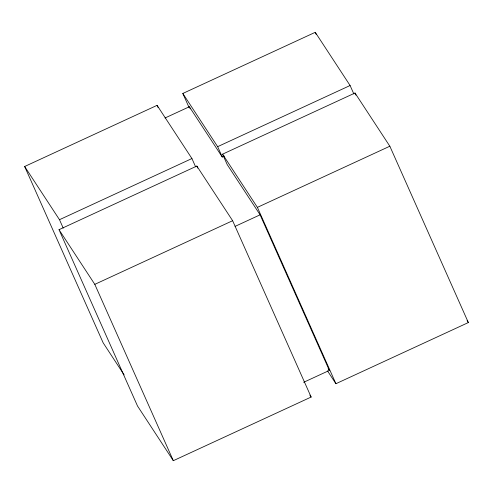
<?xml version="1.0" encoding="UTF-8"?>
<svg xmlns="http://www.w3.org/2000/svg" width="493" height="493" viewBox="0 0 493 493"><rect width="100%" height="100%" fill="white"/><g stroke="black" fill="none" stroke-linecap="round" stroke-linejoin="round"><path stroke-width="0.74" d="M124.15 374.89L103.16 342.838L24.65 166.498L157.088 105.342L191.925 158.543L195.622 166.844M189.072 107.511L182.817 93.46L315.255 32.304L350.092 85.511L353.845 93.941M165.013 117.993L189.349 106.759L222.269 157.039L224.364 156.071M24.65 166.498L59.487 219.699L191.925 158.543M182.817 93.46L217.647 146.667L350.092 85.511M59.012 229.689L196.836 166.049L232.628 220.71L311.138 397.05L173.32 460.696L137.529 406.029L59.012 229.689L94.804 284.35L173.32 460.696M303.651 382.297L329.379 370.422L260.101 214.825L227.181 164.539L222.565 154.167L355.003 93.011L389.84 146.218L468.35 322.558L335.912 383.714L327.512 370.896M222.565 154.167L257.395 207.368L389.84 146.218M94.804 284.35L232.628 220.71M235.075 226.379L260.101 214.825M467.093 320.635L468.35 322.558M328.128 368.511L329.379 370.422M309.875 395.121L311.138 397.05M355.003 93.011L355.94 95.118M315.255 32.304L316.192 34.418M257.395 207.368L335.912 383.714M217.647 146.667L222.269 157.039M189.349 106.759L190.28 108.861M196.836 166.049L197.761 168.119M157.088 105.342L158.031 107.449M59.487 219.699L63.24 228.13"/></g></svg>
